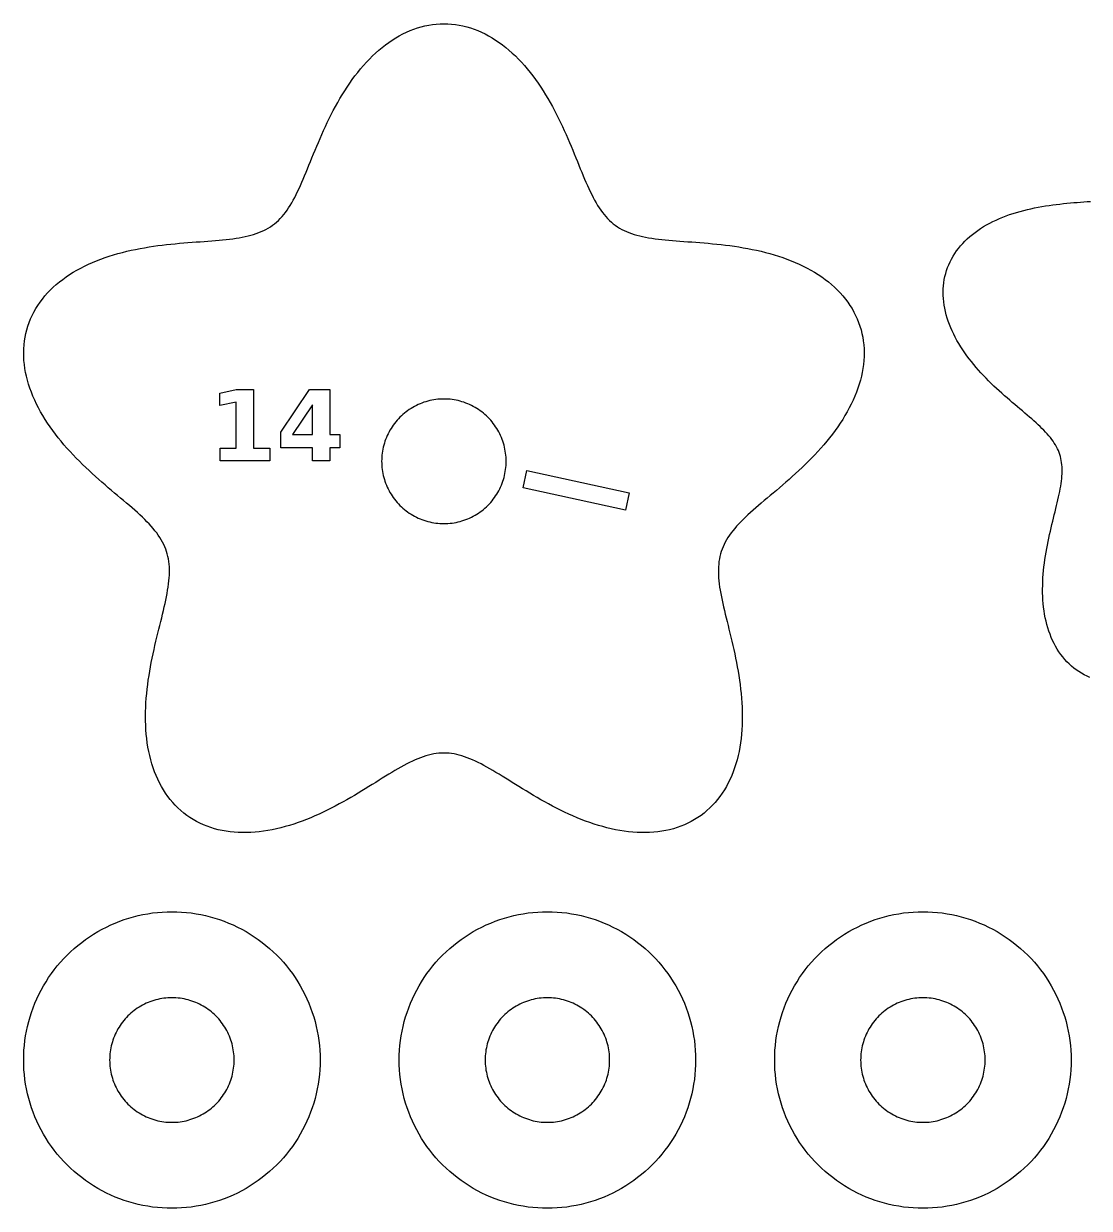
# Model space of a CAD drawing. Header units: millimetres. Extents: x 0 to 471, y 12 to 280.
# Drawn here: x 0 to 53.9, y 11.6 to 71.5 of the extents above; entities that cross this region are included whole.
import ezdxf

# ---------------------------------------------------------------- set-up
doc = ezdxf.new("R2010")
doc.units = ezdxf.units.MM
doc.layers.add('CUT', color=1, linetype='Continuous')
doc.layers.add('ENGRAVE', color=7, linetype='Continuous')

msp = doc.modelspace()

# ---------------------------------------------------------------- linework, layer by layer
at = {"layer": 'CUT'}
for points in [[(39.546, 49.251), (39.383, 49.094), (39.22, 48.94), (39.056, 48.789), (38.892, 48.64), (38.729, 48.495), (38.566, 48.352), (38.404, 48.212), (38.243, 48.074), (38.084, 47.939), (37.927, 47.806), (37.772, 47.675), (37.62, 47.547), (37.47, 47.42), (37.323, 47.296), (37.18, 47.173), (37.04, 47.052), (36.904, 46.933), (36.772, 46.815), (36.644, 46.698), (36.521, 46.582), (36.402, 46.467), (36.288, 46.353), (36.18, 46.24), (36.076, 46.126), (35.977, 46.013), (35.884, 45.9), (35.796, 45.787), (35.714, 45.673), (35.637, 45.559), (35.566, 45.444), (35.501, 45.328), (35.441, 45.21), (35.387, 45.092), (35.339, 44.972), (35.296, 44.85), (35.259, 44.727), (35.228, 44.602), (35.202, 44.474), (35.181, 44.344), (35.166, 44.212), (35.156, 44.077), (35.151, 43.94), (35.15, 43.799), (35.155, 43.656), (35.164, 43.51), (35.177, 43.36), (35.194, 43.208), (35.216, 43.052), (35.241, 42.892), (35.269, 42.73), (35.301, 42.563), (35.336, 42.394), (35.373, 42.221), (35.413, 42.044), (35.455, 41.864), (35.499, 41.681), (35.544, 41.494), (35.591, 41.304), (35.639, 41.11), (35.688, 40.913), (35.737, 40.714), (35.786, 40.511), (35.835, 40.305), (35.883, 40.096), (35.931, 39.885), (35.978, 39.671), (36.023, 39.454), (36.067, 39.236), (36.108, 39.015), (36.148, 38.793), (36.185, 38.569), (36.219, 38.343), (36.25, 38.117), (36.278, 37.889), (36.302, 37.66), (36.323, 37.431), (36.339, 37.202), (36.351, 36.972), (36.359, 36.743), (36.362, 36.515), (36.36, 36.287), (36.353, 36.06), (36.341, 35.834), (36.323, 35.61), (36.3, 35.388), (36.271, 35.168), (36.237, 34.95), (36.196, 34.736), (36.15, 34.524), (36.097, 34.315), (36.039, 34.11), (35.974, 33.908), (35.903, 33.711), (35.826, 33.518), (35.742, 33.329), (35.653, 33.145), (35.557, 32.967), (35.455, 32.793), (35.347, 32.625), (35.233, 32.463), (35.113, 32.307), (34.987, 32.157), (34.855, 32.013), (34.718, 31.876), (34.575, 31.745), (34.426, 31.621), (34.273, 31.504), (34.114, 31.394), (33.95, 31.291), (33.782, 31.196), (33.609, 31.107), (33.431, 31.026), (33.249, 30.953), (33.064, 30.887), (32.874, 30.829), (32.681, 30.778), (32.485, 30.734), (32.285, 30.699), (32.083, 30.67), (31.878, 30.649), (31.67, 30.635), (31.46, 30.629), (31.249, 30.63), (31.036, 30.637), (30.821, 30.652), (30.605, 30.673), (30.388, 30.701), (30.17, 30.736), (29.952, 30.776), (29.734, 30.823), (29.515, 30.875), (29.297, 30.933), (29.079, 30.997), (28.862, 31.066), (28.645, 31.139), (28.43, 31.217), (28.215, 31.299), (28.002, 31.386), (27.79, 31.476), (27.581, 31.57), (27.373, 31.667), (27.167, 31.766), (26.963, 31.868), (26.761, 31.973), (26.562, 32.079), (26.365, 32.187), (26.17, 32.296), (25.979, 32.406), (25.79, 32.516), (25.603, 32.627), (25.42, 32.738), (25.239, 32.848), (25.061, 32.958), (24.886, 33.066), (24.714, 33.173), (24.545, 33.278), (24.379, 33.382), (24.215, 33.483), (24.054, 33.581), (23.896, 33.677), (23.74, 33.769), (23.587, 33.858), (23.437, 33.944), (23.289, 34.025), (23.143, 34.102), (22.999, 34.175), (22.857, 34.244), (22.717, 34.308), (22.579, 34.366), (22.443, 34.42), (22.308, 34.469), (22.174, 34.512), (22.042, 34.549), (21.91, 34.581), (21.78, 34.608), (21.65, 34.628), (21.521, 34.643), (21.392, 34.652), (21.263, 34.655), (21.134, 34.652), (21.005, 34.643), (20.876, 34.628), (20.746, 34.608), (20.616, 34.581), (20.484, 34.549), (20.352, 34.512), (20.218, 34.469), (20.083, 34.42), (19.947, 34.366), (19.809, 34.308), (19.669, 34.244), (19.527, 34.175), (19.383, 34.102), (19.238, 34.025), (19.089, 33.944), (18.939, 33.858), (18.786, 33.769), (18.63, 33.677), (18.472, 33.581), (18.311, 33.483), (18.147, 33.382), (17.981, 33.278), (17.812, 33.173), (17.64, 33.066), (17.465, 32.958), (17.287, 32.848), (17.106, 32.738), (16.923, 32.627), (16.736, 32.516), (16.547, 32.406), (16.356, 32.296), (16.161, 32.187), (15.964, 32.079), (15.765, 31.973), (15.563, 31.868), (15.359, 31.766), (15.153, 31.667), (14.945, 31.57), (14.736, 31.476), (14.524, 31.386), (14.311, 31.299), (14.097, 31.217), (13.881, 31.139), (13.664, 31.066), (13.447, 30.997), (13.229, 30.933), (13.011, 30.875), (12.792, 30.823), (12.574, 30.776), (12.356, 30.736), (12.138, 30.701), (11.921, 30.673), (11.705, 30.652), (11.491, 30.637), (11.277, 30.63), (11.066, 30.629), (10.856, 30.635), (10.649, 30.649), (10.443, 30.67), (10.241, 30.699), (10.042, 30.734), (9.845, 30.778), (9.652, 30.829), (9.463, 30.887), (9.277, 30.953), (9.095, 31.026), (8.918, 31.107), (8.744, 31.196), (8.576, 31.291), (8.412, 31.394), (8.253, 31.504), (8.1, 31.621), (7.951, 31.745), (7.808, 31.876), (7.671, 32.013), (7.539, 32.157), (7.413, 32.307), (7.293, 32.463), (7.179, 32.625), (7.071, 32.793), (6.969, 32.967), (6.873, 33.145), (6.784, 33.329), (6.7, 33.518), (6.623, 33.711), (6.552, 33.908), (6.487, 34.11), (6.429, 34.315), (6.376, 34.524), (6.33, 34.736), (6.29, 34.95), (6.255, 35.168), (6.226, 35.388), (6.203, 35.61), (6.185, 35.834), (6.173, 36.06), (6.166, 36.287), (6.164, 36.515), (6.167, 36.743), (6.175, 36.972), (6.187, 37.202), (6.203, 37.431), (6.224, 37.66), (6.248, 37.889), (6.276, 38.117), (6.307, 38.343), (6.341, 38.569), (6.378, 38.793), (6.418, 39.015), (6.459, 39.236), (6.503, 39.454), (6.548, 39.671), (6.595, 39.885), (6.643, 40.096), (6.691, 40.305), (6.74, 40.511), (6.789, 40.714), (6.838, 40.913), (6.887, 41.11), (6.935, 41.304), (6.982, 41.494), (7.027, 41.681), (7.071, 41.864), (7.113, 42.044), (7.153, 42.221), (7.19, 42.394), (7.225, 42.563), (7.257, 42.73), (7.285, 42.892), (7.31, 43.052), (7.332, 43.208), (7.349, 43.36), (7.362, 43.51), (7.371, 43.656), (7.376, 43.799), (7.375, 43.94), (7.37, 44.077), (7.36, 44.212), (7.345, 44.344), (7.324, 44.474), (7.298, 44.602), (7.267, 44.727), (7.23, 44.85), (7.187, 44.972), (7.139, 45.092), (7.085, 45.21), (7.025, 45.328), (6.96, 45.444), (6.889, 45.559), (6.812, 45.673), (6.73, 45.787), (6.642, 45.9), (6.549, 46.013), (6.45, 46.126), (6.347, 46.24), (6.238, 46.353), (6.124, 46.467), (6.005, 46.582), (5.882, 46.698), (5.754, 46.815), (5.622, 46.933), (5.486, 47.052), (5.346, 47.173), (5.203, 47.296), (5.056, 47.42), (4.906, 47.547), (4.754, 47.675), (4.599, 47.806), (4.442, 47.939), (4.283, 48.074), (4.122, 48.212), (3.96, 48.352), (3.797, 48.495), (3.634, 48.64), (3.47, 48.789), (3.306, 48.94), (3.143, 49.094), (2.98, 49.251), (2.819, 49.41), (2.658, 49.573), (2.5, 49.738), (2.344, 49.906), (2.19, 50.076), (2.038, 50.25), (1.89, 50.425), (1.746, 50.604), (1.605, 50.785), (1.468, 50.968), (1.336, 51.154), (1.208, 51.341), (1.085, 51.531), (0.968, 51.723), (0.856, 51.916), (0.75, 52.111), (0.65, 52.307), (0.556, 52.505), (0.469, 52.704), (0.389, 52.903), (0.316, 53.104), (0.25, 53.305), (0.191, 53.506), (0.14, 53.708), (0.097, 53.909), (0.061, 54.111), (0.034, 54.311), (0.014, 54.512), (0.003, 54.711), (0, 54.909), (0.005, 55.106), (0.019, 55.302), (0.041, 55.496), (0.071, 55.687), (0.11, 55.877), (0.157, 56.065), (0.213, 56.25), (0.277, 56.432), (0.349, 56.612), (0.429, 56.788), (0.517, 56.961), (0.613, 57.131), (0.717, 57.297), (0.829, 57.46), (0.948, 57.618), (1.074, 57.773), (1.207, 57.923), (1.348, 58.07), (1.495, 58.212), (1.648, 58.349), (1.808, 58.482), (1.974, 58.611), (2.145, 58.734), (2.322, 58.854), (2.505, 58.968), (2.692, 59.078), (2.884, 59.183), (3.08, 59.283), (3.281, 59.378), (3.485, 59.469), (3.692, 59.555), (3.903, 59.636), (4.117, 59.713), (4.333, 59.785), (4.551, 59.853), (4.772, 59.916), (4.994, 59.976), (5.217, 60.031), (5.441, 60.082), (5.666, 60.13), (5.891, 60.174), (6.116, 60.214), (6.341, 60.252), (6.566, 60.286), (6.789, 60.317), (7.012, 60.345), (7.233, 60.371), (7.453, 60.395), (7.671, 60.417), (7.887, 60.437), (8.1, 60.455), (8.311, 60.472), (8.519, 60.488), (8.725, 60.503), (8.927, 60.518), (9.126, 60.532), (9.321, 60.546), (9.513, 60.561), (9.701, 60.576), (9.885, 60.591), (10.065, 60.608), (10.241, 60.626), (10.413, 60.645), (10.581, 60.666), (10.745, 60.69), (10.904, 60.715), (11.059, 60.743), (11.21, 60.774), (11.356, 60.807), (11.498, 60.844), (11.635, 60.884), (11.769, 60.928), (11.898, 60.975), (12.023, 61.026), (12.144, 61.082), (12.261, 61.142), (12.374, 61.206), (12.484, 61.274), (12.59, 61.348), (12.692, 61.426), (12.792, 61.509), (12.888, 61.597), (12.98, 61.69), (13.071, 61.788), (13.158, 61.891), (13.243, 61.999), (13.326, 62.112), (13.407, 62.231), (13.485, 62.354), (13.562, 62.483), (13.638, 62.617), (13.713, 62.756), (13.786, 62.899), (13.859, 63.048), (13.931, 63.201), (14.002, 63.358), (14.074, 63.52), (14.145, 63.686), (14.217, 63.857), (14.289, 64.031), (14.362, 64.209), (14.436, 64.39), (14.511, 64.575), (14.588, 64.763), (14.665, 64.953), (14.745, 65.146), (14.826, 65.342), (14.91, 65.539), (14.995, 65.738), (15.083, 65.939), (15.174, 66.14), (15.267, 66.343), (15.363, 66.546), (15.462, 66.749), (15.563, 66.952), (15.668, 67.154), (15.776, 67.356), (15.888, 67.557), (16.002, 67.756), (16.121, 67.953), (16.242, 68.148), (16.367, 68.341), (16.496, 68.531), (16.628, 68.718), (16.763, 68.901), (16.902, 69.08), (17.045, 69.256), (17.191, 69.427), (17.34, 69.593), (17.493, 69.754), (17.648, 69.91), (17.808, 70.06), (17.97, 70.204), (18.135, 70.342), (18.303, 70.473), (18.474, 70.598), (18.647, 70.716), (18.823, 70.827), (19.001, 70.931), (19.182, 71.027), (19.364, 71.115), (19.549, 71.195), (19.735, 71.268), (19.922, 71.332), (20.111, 71.388), (20.301, 71.435), (20.493, 71.474), (20.684, 71.504), (20.877, 71.526), (21.07, 71.539), (21.263, 71.544), (21.456, 71.539), (21.649, 71.526), (21.842, 71.504), (22.034, 71.474), (22.225, 71.435), (22.415, 71.388), (22.604, 71.332), (22.791, 71.268), (22.978, 71.195), (23.162, 71.115), (23.344, 71.027), (23.525, 70.931), (23.703, 70.827), (23.879, 70.716), (24.053, 70.598), (24.223, 70.473), (24.391, 70.342), (24.556, 70.204), (24.719, 70.06), (24.878, 69.91), (25.034, 69.754), (25.186, 69.593), (25.335, 69.427), (25.481, 69.256), (25.624, 69.08), (25.763, 68.901), (25.898, 68.718), (26.03, 68.531), (26.159, 68.341), (26.284, 68.148), (26.405, 67.953), (26.524, 67.756), (26.638, 67.557), (26.75, 67.356), (26.858, 67.154), (26.963, 66.952), (27.064, 66.749), (27.163, 66.546), (27.259, 66.343), (27.352, 66.14), (27.443, 65.939), (27.531, 65.738), (27.616, 65.539), (27.7, 65.342), (27.781, 65.146), (27.861, 64.953), (27.939, 64.763), (28.015, 64.575), (28.09, 64.39), (28.164, 64.209), (28.237, 64.031), (28.309, 63.857), (28.381, 63.686), (28.452, 63.52), (28.524, 63.358), (28.596, 63.201), (28.668, 63.048), (28.74, 62.899), (28.814, 62.756), (28.888, 62.617), (28.964, 62.483), (29.041, 62.354), (29.12, 62.231), (29.2, 62.112), (29.283, 61.999), (29.368, 61.891), (29.455, 61.788), (29.546, 61.69), (29.639, 61.597), (29.735, 61.509), (29.834, 61.426), (29.936, 61.348), (30.042, 61.274), (30.152, 61.206), (30.265, 61.142), (30.382, 61.082), (30.503, 61.026), (30.628, 60.975), (30.757, 60.928), (30.891, 60.884), (31.028, 60.844), (31.17, 60.807), (31.317, 60.774), (31.467, 60.743), (31.622, 60.715), (31.781, 60.69), (31.945, 60.666), (32.113, 60.645), (32.285, 60.626), (32.461, 60.608), (32.641, 60.591), (32.825, 60.576), (33.013, 60.561), (33.205, 60.546), (33.4, 60.532), (33.599, 60.518), (33.801, 60.503), (34.007, 60.488), (34.215, 60.472), (34.426, 60.455), (34.639, 60.437), (34.855, 60.417), (35.073, 60.395), (35.293, 60.371), (35.514, 60.345), (35.737, 60.317), (35.96, 60.286), (36.185, 60.252), (36.41, 60.214), (36.635, 60.174), (36.86, 60.13), (37.085, 60.082), (37.309, 60.031), (37.533, 59.976), (37.754, 59.916), (37.975, 59.853), (38.193, 59.785), (38.409, 59.713), (38.623, 59.636), (38.834, 59.555), (39.041, 59.469), (39.245, 59.378), (39.446, 59.283), (39.642, 59.183), (39.834, 59.078), (40.021, 58.968), (40.204, 58.854), (40.381, 58.734), (40.552, 58.611), (40.718, 58.482), (40.878, 58.349), (41.031, 58.212), (41.178, 58.07), (41.319, 57.923), (41.452, 57.773), (41.578, 57.618), (41.697, 57.46), (41.809, 57.297), (41.913, 57.131), (42.009, 56.961), (42.097, 56.788), (42.177, 56.612), (42.249, 56.432), (42.313, 56.25), (42.369, 56.065), (42.416, 55.877), (42.455, 55.687), (42.485, 55.496), (42.507, 55.302), (42.521, 55.106), (42.526, 54.909), (42.523, 54.711), (42.512, 54.512), (42.492, 54.311), (42.465, 54.111), (42.429, 53.909), (42.386, 53.708), (42.335, 53.506), (42.276, 53.305), (42.21, 53.104), (42.137, 52.903), (42.057, 52.704), (41.97, 52.505), (41.876, 52.307), (41.776, 52.111), (41.67, 51.916), (41.558, 51.723), (41.441, 51.531), (41.318, 51.341), (41.19, 51.154), (41.058, 50.968), (40.921, 50.785), (40.78, 50.604), (40.636, 50.425), (40.488, 50.25), (40.336, 50.076), (40.182, 49.906), (40.026, 49.738), (39.868, 49.573), (39.707, 49.41), (39.546, 49.251)], [(24.411, 49.513), (24.406, 49.616), (24.398, 49.719), (24.386, 49.821), (24.371, 49.923), (24.353, 50.025), (24.331, 50.125), (24.306, 50.225), (24.277, 50.325), (24.246, 50.423), (24.211, 50.52), (24.173, 50.616), (24.132, 50.71), (24.088, 50.803), (24.041, 50.895), (23.991, 50.985), (23.938, 51.074), (23.882, 51.16), (23.824, 51.245), (23.762, 51.328), (23.698, 51.409), (23.631, 51.487), (23.562, 51.564), (23.49, 51.638), (23.416, 51.709), (23.34, 51.778), (23.261, 51.845), (23.181, 51.909), (23.098, 51.971), (23.013, 52.029), (22.926, 52.085), (22.838, 52.138), (22.748, 52.188), (22.656, 52.235), (22.563, 52.279), (22.468, 52.32), (22.373, 52.358), (22.276, 52.393), (22.177, 52.425), (22.078, 52.453), (21.978, 52.478), (21.878, 52.5), (21.776, 52.518), (21.674, 52.533), (21.572, 52.545), (21.469, 52.553), (21.366, 52.559), (21.263, 52.56), (21.16, 52.559), (21.057, 52.553), (20.954, 52.545), (20.852, 52.533), (20.75, 52.518), (20.649, 52.5), (20.548, 52.478), (20.448, 52.453), (20.349, 52.425), (20.251, 52.393), (20.153, 52.358), (20.058, 52.32), (19.963, 52.279), (19.87, 52.235), (19.778, 52.188), (19.688, 52.138), (19.6, 52.085), (19.513, 52.029), (19.428, 51.971), (19.345, 51.909), (19.265, 51.845), (19.186, 51.778), (19.11, 51.709), (19.036, 51.638), (18.964, 51.564), (18.895, 51.487), (18.828, 51.409), (18.764, 51.328), (18.703, 51.245), (18.644, 51.16), (18.588, 51.074), (18.535, 50.985), (18.485, 50.895), (18.438, 50.803), (18.394, 50.71), (18.353, 50.616), (18.315, 50.52), (18.28, 50.423), (18.249, 50.325), (18.22, 50.225), (18.195, 50.125), (18.174, 50.025), (18.155, 49.923), (18.14, 49.821), (18.128, 49.719), (18.12, 49.616), (18.115, 49.513), (18.113, 49.41), (18.115, 49.307), (18.12, 49.204), (18.128, 49.101), (18.14, 48.999), (18.155, 48.897), (18.174, 48.796), (18.195, 48.695), (18.22, 48.595), (18.249, 48.496), (18.28, 48.398), (18.315, 48.301), (18.353, 48.205), (18.394, 48.11), (18.438, 48.017), (18.485, 47.925), (18.535, 47.835), (18.588, 47.747), (18.644, 47.66), (18.703, 47.575), (18.764, 47.493), (18.828, 47.412), (18.895, 47.333), (18.964, 47.257), (19.036, 47.183), (19.11, 47.111), (19.186, 47.042), (19.265, 46.975), (19.345, 46.911), (19.428, 46.85), (19.513, 46.791), (19.6, 46.735), (19.688, 46.682), (19.778, 46.632), (19.87, 46.585), (19.963, 46.541), (20.058, 46.5), (20.153, 46.462), (20.251, 46.427), (20.349, 46.396), (20.448, 46.368), (20.548, 46.342), (20.649, 46.321), (20.75, 46.302), (20.852, 46.287), (20.954, 46.275), (21.057, 46.267), (21.16, 46.262), (21.263, 46.26), (21.366, 46.262), (21.469, 46.267), (21.572, 46.275), (21.674, 46.287), (21.776, 46.302), (21.878, 46.321), (21.978, 46.342), (22.078, 46.368), (22.177, 46.396), (22.276, 46.427), (22.373, 46.462), (22.468, 46.5), (22.563, 46.541), (22.656, 46.585), (22.748, 46.632), (22.838, 46.682), (22.926, 46.735), (23.013, 46.791), (23.098, 46.85), (23.181, 46.911), (23.261, 46.975), (23.34, 47.042), (23.416, 47.111), (23.49, 47.183), (23.562, 47.257), (23.631, 47.333), (23.698, 47.412), (23.762, 47.493), (23.824, 47.575), (23.882, 47.66), (23.938, 47.747), (23.991, 47.835), (24.041, 47.925), (24.088, 48.017), (24.132, 48.11), (24.173, 48.205), (24.211, 48.301), (24.246, 48.398), (24.277, 48.496), (24.306, 48.595), (24.331, 48.695), (24.353, 48.796), (24.371, 48.897), (24.386, 48.999), (24.398, 49.101), (24.406, 49.204), (24.411, 49.307), (24.413, 49.41), (24.411, 49.513)], [(14.996, 18.884), (14.984, 18.638), (14.964, 18.394), (14.936, 18.15), (14.9, 17.907), (14.856, 17.666), (14.804, 17.426), (14.744, 17.188), (14.677, 16.952), (14.602, 16.718), (14.519, 16.487), (14.429, 16.259), (14.331, 16.034), (14.227, 15.812), (14.114, 15.593), (13.995, 15.379), (13.869, 15.168), (13.736, 14.962), (13.596, 14.76), (13.45, 14.563), (13.298, 14.371), (13.139, 14.184), (12.974, 14.002), (12.803, 13.826), (12.627, 13.655), (12.445, 13.49), (12.258, 13.331), (12.066, 13.179), (11.869, 13.033), (11.667, 12.893), (11.461, 12.76), (11.25, 12.634), (11.035, 12.515), (10.817, 12.402), (10.595, 12.297), (10.37, 12.2), (10.142, 12.11), (9.911, 12.027), (9.677, 11.952), (9.441, 11.885), (9.203, 11.825), (8.963, 11.773), (8.722, 11.729), (8.479, 11.693), (8.235, 11.665), (7.991, 11.645), (7.745, 11.633), (7.5, 11.629), (7.255, 11.633), (7.009, 11.645), (6.765, 11.665), (6.521, 11.693), (6.278, 11.729), (6.037, 11.773), (5.797, 11.825), (5.559, 11.885), (5.323, 11.952), (5.089, 12.027), (4.858, 12.11), (4.63, 12.2), (4.405, 12.297), (4.183, 12.402), (3.965, 12.515), (3.75, 12.634), (3.539, 12.76), (3.333, 12.893), (3.131, 13.033), (2.934, 13.179), (2.742, 13.331), (2.555, 13.49), (2.373, 13.655), (2.197, 13.826), (2.026, 14.002), (1.861, 14.184), (1.702, 14.371), (1.55, 14.563), (1.404, 14.76), (1.264, 14.962), (1.131, 15.168), (1.005, 15.379), (0.886, 15.593), (0.773, 15.812), (0.669, 16.034), (0.571, 16.259), (0.481, 16.487), (0.398, 16.718), (0.323, 16.952), (0.256, 17.188), (0.196, 17.426), (0.144, 17.666), (0.1, 17.907), (0.064, 18.15), (0.036, 18.394), (0.016, 18.638), (0.004, 18.884), (0, 19.129), (0.004, 19.374), (0.016, 19.619), (0.036, 19.864), (0.064, 20.108), (0.1, 20.351), (0.144, 20.592), (0.196, 20.832), (0.256, 21.07), (0.323, 21.306), (0.398, 21.54), (0.481, 21.771), (0.571, 21.999), (0.669, 22.224), (0.773, 22.446), (0.886, 22.664), (1.005, 22.879), (1.131, 23.089), (1.264, 23.296), (1.404, 23.498), (1.55, 23.695), (1.702, 23.887), (1.861, 24.074), (2.026, 24.256), (2.197, 24.432), (2.373, 24.603), (2.555, 24.768), (2.742, 24.927), (2.934, 25.079), (3.131, 25.225), (3.333, 25.365), (3.539, 25.498), (3.75, 25.624), (3.965, 25.743), (4.183, 25.856), (4.405, 25.96), (4.63, 26.058), (4.858, 26.148), (5.089, 26.231), (5.323, 26.306), (5.559, 26.373), (5.797, 26.433), (6.037, 26.485), (6.278, 26.529), (6.521, 26.565), (6.765, 26.593), (7.009, 26.613), (7.255, 26.625), (7.5, 26.629), (7.745, 26.625), (7.991, 26.613), (8.235, 26.593), (8.479, 26.565), (8.722, 26.529), (8.963, 26.485), (9.203, 26.433), (9.441, 26.373), (9.677, 26.306), (9.911, 26.231), (10.142, 26.148), (10.37, 26.058), (10.595, 25.96), (10.817, 25.856), (11.035, 25.743), (11.25, 25.624), (11.461, 25.498), (11.667, 25.365), (11.869, 25.225), (12.066, 25.079), (12.258, 24.927), (12.445, 24.768), (12.627, 24.603), (12.803, 24.432), (12.974, 24.256), (13.139, 24.074), (13.298, 23.887), (13.45, 23.695), (13.596, 23.498), (13.736, 23.296), (13.869, 23.089), (13.995, 22.879), (14.114, 22.664), (14.227, 22.446), (14.331, 22.224), (14.429, 21.999), (14.519, 21.771), (14.602, 21.54), (14.677, 21.306), (14.744, 21.07), (14.804, 20.832), (14.856, 20.592), (14.9, 20.351), (14.936, 20.108), (14.964, 19.864), (14.984, 19.619), (14.996, 19.374), (15, 19.129), (14.996, 18.884)], [(33.996, 18.884), (33.984, 18.638), (33.964, 18.394), (33.936, 18.15), (33.9, 17.907), (33.856, 17.666), (33.804, 17.426), (33.744, 17.188), (33.677, 16.952), (33.602, 16.718), (33.519, 16.487), (33.429, 16.259), (33.331, 16.034), (33.227, 15.812), (33.114, 15.593), (32.995, 15.379), (32.869, 15.168), (32.736, 14.962), (32.596, 14.76), (32.45, 14.563), (32.298, 14.371), (32.139, 14.184), (31.974, 14.002), (31.803, 13.826), (31.627, 13.655), (31.445, 13.49), (31.258, 13.331), (31.066, 13.179), (30.869, 13.033), (30.667, 12.893), (30.461, 12.76), (30.25, 12.634), (30.035, 12.515), (29.817, 12.402), (29.595, 12.297), (29.37, 12.2), (29.142, 12.11), (28.911, 12.027), (28.677, 11.952), (28.441, 11.885), (28.203, 11.825), (27.963, 11.773), (27.722, 11.729), (27.479, 11.693), (27.235, 11.665), (26.991, 11.645), (26.745, 11.633), (26.5, 11.629), (26.255, 11.633), (26.009, 11.645), (25.765, 11.665), (25.521, 11.693), (25.278, 11.729), (25.037, 11.773), (24.797, 11.825), (24.559, 11.885), (24.323, 11.952), (24.089, 12.027), (23.858, 12.11), (23.63, 12.2), (23.405, 12.297), (23.183, 12.402), (22.965, 12.515), (22.75, 12.634), (22.539, 12.76), (22.333, 12.893), (22.131, 13.033), (21.934, 13.179), (21.742, 13.331), (21.555, 13.49), (21.373, 13.655), (21.197, 13.826), (21.026, 14.002), (20.861, 14.184), (20.702, 14.371), (20.55, 14.563), (20.404, 14.76), (20.264, 14.962), (20.131, 15.168), (20.005, 15.379), (19.886, 15.593), (19.773, 15.812), (19.669, 16.034), (19.571, 16.259), (19.481, 16.487), (19.398, 16.718), (19.323, 16.952), (19.256, 17.188), (19.196, 17.426), (19.144, 17.666), (19.1, 17.907), (19.064, 18.15), (19.036, 18.394), (19.016, 18.638), (19.004, 18.884), (19, 19.129), (19.004, 19.374), (19.016, 19.619), (19.036, 19.864), (19.064, 20.108), (19.1, 20.351), (19.144, 20.592), (19.196, 20.832), (19.256, 21.07), (19.323, 21.306), (19.398, 21.54), (19.481, 21.771), (19.571, 21.999), (19.669, 22.224), (19.773, 22.446), (19.886, 22.664), (20.005, 22.879), (20.131, 23.089), (20.264, 23.296), (20.404, 23.498), (20.55, 23.695), (20.702, 23.887), (20.861, 24.074), (21.026, 24.256), (21.197, 24.432), (21.373, 24.603), (21.555, 24.768), (21.742, 24.927), (21.934, 25.079), (22.131, 25.225), (22.333, 25.365), (22.539, 25.498), (22.75, 25.624), (22.965, 25.743), (23.183, 25.856), (23.405, 25.96), (23.63, 26.058), (23.858, 26.148), (24.089, 26.231), (24.323, 26.306), (24.559, 26.373), (24.797, 26.433), (25.037, 26.485), (25.278, 26.529), (25.521, 26.565), (25.765, 26.593), (26.009, 26.613), (26.255, 26.625), (26.5, 26.629), (26.745, 26.625), (26.991, 26.613), (27.235, 26.593), (27.479, 26.565), (27.722, 26.529), (27.963, 26.485), (28.203, 26.433), (28.441, 26.373), (28.677, 26.306), (28.911, 26.231), (29.142, 26.148), (29.37, 26.058), (29.595, 25.96), (29.817, 25.856), (30.035, 25.743), (30.25, 25.624), (30.461, 25.498), (30.667, 25.365), (30.869, 25.225), (31.066, 25.079), (31.258, 24.927), (31.445, 24.768), (31.627, 24.603), (31.803, 24.432), (31.974, 24.256), (32.139, 24.074), (32.298, 23.887), (32.45, 23.695), (32.596, 23.498), (32.736, 23.296), (32.869, 23.089), (32.995, 22.879), (33.114, 22.664), (33.227, 22.446), (33.331, 22.224), (33.429, 21.999), (33.519, 21.771), (33.602, 21.54), (33.677, 21.306), (33.744, 21.07), (33.804, 20.832), (33.856, 20.592), (33.9, 20.351), (33.936, 20.108), (33.964, 19.864), (33.984, 19.619), (33.996, 19.374), (34, 19.129), (33.996, 18.884)], [(52.996, 18.884), (52.984, 18.638), (52.964, 18.394), (52.936, 18.15), (52.9, 17.907), (52.856, 17.666), (52.804, 17.426), (52.744, 17.188), (52.677, 16.952), (52.602, 16.718), (52.519, 16.487), (52.429, 16.259), (52.331, 16.034), (52.227, 15.812), (52.114, 15.593), (51.995, 15.379), (51.869, 15.168), (51.736, 14.962), (51.596, 14.76), (51.45, 14.563), (51.298, 14.371), (51.139, 14.184), (50.974, 14.002), (50.803, 13.826), (50.627, 13.655), (50.445, 13.49), (50.258, 13.331), (50.066, 13.179), (49.869, 13.033), (49.667, 12.893), (49.461, 12.76), (49.25, 12.634), (49.035, 12.515), (48.817, 12.402), (48.595, 12.297), (48.37, 12.2), (48.142, 12.11), (47.911, 12.027), (47.677, 11.952), (47.441, 11.885), (47.203, 11.825), (46.963, 11.773), (46.722, 11.729), (46.479, 11.693), (46.235, 11.665), (45.991, 11.645), (45.745, 11.633), (45.5, 11.629), (45.255, 11.633), (45.009, 11.645), (44.765, 11.665), (44.521, 11.693), (44.278, 11.729), (44.037, 11.773), (43.797, 11.825), (43.559, 11.885), (43.323, 11.952), (43.089, 12.027), (42.858, 12.11), (42.63, 12.2), (42.405, 12.297), (42.183, 12.402), (41.965, 12.515), (41.75, 12.634), (41.539, 12.76), (41.333, 12.893), (41.131, 13.033), (40.934, 13.179), (40.742, 13.331), (40.555, 13.49), (40.373, 13.655), (40.197, 13.826), (40.026, 14.002), (39.861, 14.184), (39.702, 14.371), (39.55, 14.563), (39.404, 14.76), (39.264, 14.962), (39.131, 15.168), (39.005, 15.379), (38.886, 15.593), (38.773, 15.812), (38.669, 16.034), (38.571, 16.259), (38.481, 16.487), (38.398, 16.718), (38.323, 16.952), (38.256, 17.188), (38.196, 17.426), (38.144, 17.666), (38.1, 17.907), (38.064, 18.15), (38.036, 18.394), (38.016, 18.638), (38.004, 18.884), (38, 19.129), (38.004, 19.374), (38.016, 19.619), (38.036, 19.864), (38.064, 20.108), (38.1, 20.351), (38.144, 20.592), (38.196, 20.832), (38.256, 21.07), (38.323, 21.306), (38.398, 21.54), (38.481, 21.771), (38.571, 21.999), (38.669, 22.224), (38.773, 22.446), (38.886, 22.664), (39.005, 22.879), (39.131, 23.089), (39.264, 23.296), (39.404, 23.498), (39.55, 23.695), (39.702, 23.887), (39.861, 24.074), (40.026, 24.256), (40.197, 24.432), (40.373, 24.603), (40.555, 24.768), (40.742, 24.927), (40.934, 25.079), (41.131, 25.225), (41.333, 25.365), (41.539, 25.498), (41.75, 25.624), (41.965, 25.743), (42.183, 25.856), (42.405, 25.96), (42.63, 26.058), (42.858, 26.148), (43.089, 26.231), (43.323, 26.306), (43.559, 26.373), (43.797, 26.433), (44.037, 26.485), (44.278, 26.529), (44.521, 26.565), (44.765, 26.593), (45.009, 26.613), (45.255, 26.625), (45.5, 26.629), (45.745, 26.625), (45.991, 26.613), (46.235, 26.593), (46.479, 26.565), (46.722, 26.529), (46.963, 26.485), (47.203, 26.433), (47.441, 26.373), (47.677, 26.306), (47.911, 26.231), (48.142, 26.148), (48.37, 26.058), (48.595, 25.96), (48.817, 25.856), (49.035, 25.743), (49.25, 25.624), (49.461, 25.498), (49.667, 25.365), (49.869, 25.225), (50.066, 25.079), (50.258, 24.927), (50.445, 24.768), (50.627, 24.603), (50.803, 24.432), (50.974, 24.256), (51.139, 24.074), (51.298, 23.887), (51.45, 23.695), (51.596, 23.498), (51.736, 23.296), (51.869, 23.089), (51.995, 22.879), (52.114, 22.664), (52.227, 22.446), (52.331, 22.224), (52.429, 21.999), (52.519, 21.771), (52.602, 21.54), (52.677, 21.306), (52.744, 21.07), (52.804, 20.832), (52.856, 20.592), (52.9, 20.351), (52.936, 20.108), (52.964, 19.864), (52.984, 19.619), (52.996, 19.374), (53, 19.129), (52.996, 18.884)], [(10.648, 19.232), (10.643, 19.335), (10.635, 19.438), (10.623, 19.54), (10.608, 19.642), (10.589, 19.743), (10.568, 19.844), (10.543, 19.944), (10.514, 20.043), (10.483, 20.141), (10.448, 20.239), (10.41, 20.334), (10.369, 20.429), (10.325, 20.522), (10.278, 20.614), (10.228, 20.704), (10.175, 20.792), (10.119, 20.879), (10.06, 20.964), (9.999, 21.047), (9.935, 21.127), (9.868, 21.206), (9.799, 21.282), (9.727, 21.356), (9.653, 21.428), (9.577, 21.497), (9.498, 21.564), (9.418, 21.628), (9.335, 21.689), (9.25, 21.748), (9.163, 21.804), (9.075, 21.857), (8.985, 21.907), (8.893, 21.954), (8.8, 21.998), (8.705, 22.039), (8.61, 22.077), (8.513, 22.112), (8.414, 22.143), (8.315, 22.172), (8.215, 22.197), (8.115, 22.218), (8.013, 22.237), (7.911, 22.252), (7.809, 22.264), (7.706, 22.272), (7.603, 22.277), (7.5, 22.279), (7.397, 22.277), (7.294, 22.272), (7.191, 22.264), (7.089, 22.252), (6.987, 22.237), (6.885, 22.218), (6.785, 22.197), (6.685, 22.172), (6.586, 22.143), (6.487, 22.112), (6.39, 22.077), (6.295, 22.039), (6.2, 21.998), (6.107, 21.954), (6.015, 21.907), (5.925, 21.857), (5.837, 21.804), (5.75, 21.748), (5.665, 21.689), (5.582, 21.628), (5.502, 21.564), (5.423, 21.497), (5.347, 21.428), (5.273, 21.356), (5.201, 21.282), (5.132, 21.206), (5.065, 21.127), (5.001, 21.047), (4.94, 20.964), (4.881, 20.879), (4.825, 20.792), (4.772, 20.704), (4.722, 20.614), (4.675, 20.522), (4.631, 20.429), (4.59, 20.334), (4.552, 20.239), (4.517, 20.141), (4.486, 20.043), (4.457, 19.944), (4.432, 19.844), (4.411, 19.743), (4.392, 19.642), (4.377, 19.54), (4.365, 19.438), (4.357, 19.335), (4.352, 19.232), (4.35, 19.129), (4.352, 19.026), (4.357, 18.923), (4.365, 18.82), (4.377, 18.718), (4.392, 18.616), (4.411, 18.514), (4.432, 18.414), (4.457, 18.314), (4.486, 18.215), (4.517, 18.116), (4.552, 18.019), (4.59, 17.924), (4.631, 17.829), (4.675, 17.736), (4.722, 17.644), (4.772, 17.554), (4.825, 17.466), (4.881, 17.379), (4.94, 17.294), (5.001, 17.211), (5.065, 17.131), (5.132, 17.052), (5.201, 16.976), (5.273, 16.902), (5.347, 16.83), (5.423, 16.761), (5.502, 16.694), (5.582, 16.63), (5.665, 16.568), (5.75, 16.51), (5.837, 16.454), (5.925, 16.401), (6.015, 16.351), (6.107, 16.304), (6.2, 16.26), (6.295, 16.219), (6.39, 16.181), (6.487, 16.146), (6.586, 16.115), (6.685, 16.086), (6.785, 16.061), (6.885, 16.039), (6.987, 16.021), (7.089, 16.006), (7.191, 15.994), (7.294, 15.986), (7.397, 15.981), (7.5, 15.979), (7.603, 15.981), (7.706, 15.986), (7.809, 15.994), (7.911, 16.006), (8.013, 16.021), (8.115, 16.039), (8.215, 16.061), (8.315, 16.086), (8.414, 16.115), (8.513, 16.146), (8.61, 16.181), (8.705, 16.219), (8.8, 16.26), (8.893, 16.304), (8.985, 16.351), (9.075, 16.401), (9.163, 16.454), (9.25, 16.51), (9.335, 16.568), (9.418, 16.63), (9.498, 16.694), (9.577, 16.761), (9.653, 16.83), (9.727, 16.902), (9.799, 16.976), (9.868, 17.052), (9.935, 17.131), (9.999, 17.211), (10.06, 17.294), (10.119, 17.379), (10.175, 17.466), (10.228, 17.554), (10.278, 17.644), (10.325, 17.736), (10.369, 17.829), (10.41, 17.924), (10.448, 18.019), (10.483, 18.116), (10.514, 18.215), (10.543, 18.314), (10.568, 18.414), (10.589, 18.514), (10.608, 18.616), (10.623, 18.718), (10.635, 18.82), (10.643, 18.923), (10.648, 19.026), (10.65, 19.129), (10.648, 19.232)], [(29.648, 19.232), (29.643, 19.335), (29.635, 19.438), (29.623, 19.54), (29.608, 19.642), (29.589, 19.743), (29.568, 19.844), (29.543, 19.944), (29.514, 20.043), (29.483, 20.141), (29.448, 20.239), (29.41, 20.334), (29.369, 20.429), (29.325, 20.522), (29.278, 20.614), (29.228, 20.704), (29.175, 20.792), (29.119, 20.879), (29.06, 20.964), (28.999, 21.047), (28.935, 21.127), (28.868, 21.206), (28.799, 21.282), (28.727, 21.356), (28.653, 21.428), (28.577, 21.497), (28.498, 21.564), (28.418, 21.628), (28.335, 21.689), (28.25, 21.748), (28.163, 21.804), (28.075, 21.857), (27.985, 21.907), (27.893, 21.954), (27.8, 21.998), (27.705, 22.039), (27.61, 22.077), (27.513, 22.112), (27.414, 22.143), (27.315, 22.172), (27.215, 22.197), (27.115, 22.218), (27.013, 22.237), (26.911, 22.252), (26.809, 22.264), (26.706, 22.272), (26.603, 22.277), (26.5, 22.279), (26.397, 22.277), (26.294, 22.272), (26.191, 22.264), (26.089, 22.252), (25.987, 22.237), (25.885, 22.218), (25.785, 22.197), (25.685, 22.172), (25.586, 22.143), (25.487, 22.112), (25.39, 22.077), (25.295, 22.039), (25.2, 21.998), (25.107, 21.954), (25.015, 21.907), (24.925, 21.857), (24.837, 21.804), (24.75, 21.748), (24.665, 21.689), (24.582, 21.628), (24.502, 21.564), (24.423, 21.497), (24.347, 21.428), (24.273, 21.356), (24.201, 21.282), (24.132, 21.206), (24.065, 21.127), (24.001, 21.047), (23.94, 20.964), (23.881, 20.879), (23.825, 20.792), (23.772, 20.704), (23.722, 20.614), (23.675, 20.522), (23.631, 20.429), (23.59, 20.334), (23.552, 20.239), (23.517, 20.141), (23.486, 20.043), (23.457, 19.944), (23.432, 19.844), (23.411, 19.743), (23.392, 19.642), (23.377, 19.54), (23.365, 19.438), (23.357, 19.335), (23.352, 19.232), (23.35, 19.129), (23.352, 19.026), (23.357, 18.923), (23.365, 18.82), (23.377, 18.718), (23.392, 18.616), (23.411, 18.514), (23.432, 18.414), (23.457, 18.314), (23.486, 18.215), (23.517, 18.116), (23.552, 18.019), (23.59, 17.924), (23.631, 17.829), (23.675, 17.736), (23.722, 17.644), (23.772, 17.554), (23.825, 17.466), (23.881, 17.379), (23.94, 17.294), (24.001, 17.211), (24.065, 17.131), (24.132, 17.052), (24.201, 16.976), (24.273, 16.902), (24.347, 16.83), (24.423, 16.761), (24.502, 16.694), (24.582, 16.63), (24.665, 16.568), (24.75, 16.51), (24.837, 16.454), (24.925, 16.401), (25.015, 16.351), (25.107, 16.304), (25.2, 16.26), (25.295, 16.219), (25.39, 16.181), (25.487, 16.146), (25.586, 16.115), (25.685, 16.086), (25.785, 16.061), (25.885, 16.039), (25.987, 16.021), (26.089, 16.006), (26.191, 15.994), (26.294, 15.986), (26.397, 15.981), (26.5, 15.979), (26.603, 15.981), (26.706, 15.986), (26.809, 15.994), (26.911, 16.006), (27.013, 16.021), (27.115, 16.039), (27.215, 16.061), (27.315, 16.086), (27.414, 16.115), (27.513, 16.146), (27.61, 16.181), (27.705, 16.219), (27.8, 16.26), (27.893, 16.304), (27.985, 16.351), (28.075, 16.401), (28.163, 16.454), (28.25, 16.51), (28.335, 16.568), (28.418, 16.63), (28.498, 16.694), (28.577, 16.761), (28.653, 16.83), (28.727, 16.902), (28.799, 16.976), (28.868, 17.052), (28.935, 17.131), (28.999, 17.211), (29.06, 17.294), (29.119, 17.379), (29.175, 17.466), (29.228, 17.554), (29.278, 17.644), (29.325, 17.736), (29.369, 17.829), (29.41, 17.924), (29.448, 18.019), (29.483, 18.116), (29.514, 18.215), (29.543, 18.314), (29.568, 18.414), (29.589, 18.514), (29.608, 18.616), (29.623, 18.718), (29.635, 18.82), (29.643, 18.923), (29.648, 19.026), (29.65, 19.129), (29.648, 19.232)], [(48.648, 19.232), (48.643, 19.335), (48.635, 19.438), (48.623, 19.54), (48.608, 19.642), (48.589, 19.743), (48.568, 19.844), (48.543, 19.944), (48.514, 20.043), (48.483, 20.141), (48.448, 20.239), (48.41, 20.334), (48.369, 20.429), (48.325, 20.522), (48.278, 20.614), (48.228, 20.704), (48.175, 20.792), (48.119, 20.879), (48.06, 20.964), (47.999, 21.047), (47.935, 21.127), (47.868, 21.206), (47.799, 21.282), (47.727, 21.356), (47.653, 21.428), (47.577, 21.497), (47.498, 21.564), (47.418, 21.628), (47.335, 21.689), (47.25, 21.748), (47.163, 21.804), (47.075, 21.857), (46.985, 21.907), (46.893, 21.954), (46.8, 21.998), (46.705, 22.039), (46.61, 22.077), (46.513, 22.112), (46.414, 22.143), (46.315, 22.172), (46.215, 22.197), (46.115, 22.218), (46.013, 22.237), (45.911, 22.252), (45.809, 22.264), (45.706, 22.272), (45.603, 22.277), (45.5, 22.279), (45.397, 22.277), (45.294, 22.272), (45.191, 22.264), (45.089, 22.252), (44.987, 22.237), (44.885, 22.218), (44.785, 22.197), (44.685, 22.172), (44.586, 22.143), (44.487, 22.112), (44.39, 22.077), (44.295, 22.039), (44.2, 21.998), (44.107, 21.954), (44.015, 21.907), (43.925, 21.857), (43.837, 21.804), (43.75, 21.748), (43.665, 21.689), (43.582, 21.628), (43.502, 21.564), (43.423, 21.497), (43.347, 21.428), (43.273, 21.356), (43.201, 21.282), (43.132, 21.206), (43.065, 21.127), (43.001, 21.047), (42.94, 20.964), (42.881, 20.879), (42.825, 20.792), (42.772, 20.704), (42.722, 20.614), (42.675, 20.522), (42.631, 20.429), (42.59, 20.334), (42.552, 20.239), (42.517, 20.141), (42.486, 20.043), (42.457, 19.944), (42.432, 19.844), (42.411, 19.743), (42.392, 19.642), (42.377, 19.54), (42.365, 19.438), (42.357, 19.335), (42.352, 19.232), (42.35, 19.129), (42.352, 19.026), (42.357, 18.923), (42.365, 18.82), (42.377, 18.718), (42.392, 18.616), (42.411, 18.514), (42.432, 18.414), (42.457, 18.314), (42.486, 18.215), (42.517, 18.116), (42.552, 18.019), (42.59, 17.924), (42.631, 17.829), (42.675, 17.736), (42.722, 17.644), (42.772, 17.554), (42.825, 17.466), (42.881, 17.379), (42.94, 17.294), (43.001, 17.211), (43.065, 17.131), (43.132, 17.052), (43.201, 16.976), (43.273, 16.902), (43.347, 16.83), (43.423, 16.761), (43.502, 16.694), (43.582, 16.63), (43.665, 16.568), (43.75, 16.51), (43.837, 16.454), (43.925, 16.401), (44.015, 16.351), (44.107, 16.304), (44.2, 16.26), (44.295, 16.219), (44.39, 16.181), (44.487, 16.146), (44.586, 16.115), (44.685, 16.086), (44.785, 16.061), (44.885, 16.039), (44.987, 16.021), (45.089, 16.006), (45.191, 15.994), (45.294, 15.986), (45.397, 15.981), (45.5, 15.979), (45.603, 15.981), (45.706, 15.986), (45.809, 15.994), (45.911, 16.006), (46.013, 16.021), (46.115, 16.039), (46.215, 16.061), (46.315, 16.086), (46.414, 16.115), (46.513, 16.146), (46.61, 16.181), (46.705, 16.219), (46.8, 16.26), (46.893, 16.304), (46.985, 16.351), (47.075, 16.401), (47.163, 16.454), (47.25, 16.51), (47.335, 16.568), (47.418, 16.63), (47.498, 16.694), (47.577, 16.761), (47.653, 16.83), (47.727, 16.902), (47.799, 16.976), (47.868, 17.052), (47.935, 17.131), (47.999, 17.211), (48.06, 17.294), (48.119, 17.379), (48.175, 17.466), (48.228, 17.554), (48.278, 17.644), (48.325, 17.736), (48.369, 17.829), (48.41, 17.924), (48.448, 18.019), (48.483, 18.116), (48.514, 18.215), (48.543, 18.314), (48.568, 18.414), (48.589, 18.514), (48.608, 18.616), (48.623, 18.718), (48.635, 18.82), (48.643, 18.923), (48.648, 19.026), (48.65, 19.129), (48.648, 19.232)]]:
    msp.add_lwpolyline(points, close=True, dxfattribs=at)
msp.add_lwpolyline([(53.95, 38.471), (53.805, 38.537), (53.664, 38.609), (53.526, 38.687), (53.393, 38.771), (53.263, 38.861), (53.138, 38.956), (53.016, 39.057), (52.9, 39.164), (52.788, 39.276), (52.68, 39.394), (52.577, 39.516), (52.479, 39.644), (52.386, 39.776), (52.298, 39.913), (52.215, 40.055), (52.136, 40.201), (52.063, 40.35), (51.995, 40.504), (51.932, 40.662), (51.874, 40.823), (51.822, 40.988), (51.774, 41.155), (51.731, 41.325), (51.693, 41.498), (51.66, 41.674), (51.632, 41.852), (51.608, 42.031), (51.589, 42.212), (51.575, 42.395), (51.565, 42.579), (51.559, 42.765), (51.558, 42.951), (51.56, 43.137), (51.566, 43.324), (51.576, 43.512), (51.59, 43.699), (51.606, 43.886), (51.626, 44.072), (51.649, 44.258), (51.674, 44.443), (51.702, 44.627), (51.732, 44.81), (51.765, 44.992), (51.799, 45.172), (51.834, 45.35), (51.871, 45.527), (51.909, 45.701), (51.948, 45.874), (51.988, 46.044), (52.028, 46.212), (52.068, 46.378), (52.108, 46.541), (52.148, 46.702), (52.187, 46.86), (52.225, 47.015), (52.262, 47.168), (52.298, 47.317), (52.332, 47.464), (52.365, 47.608), (52.395, 47.75), (52.424, 47.888), (52.45, 48.024), (52.473, 48.157), (52.493, 48.287), (52.511, 48.414), (52.525, 48.538), (52.536, 48.66), (52.543, 48.78), (52.547, 48.897), (52.546, 49.011), (52.542, 49.124), (52.534, 49.234), (52.521, 49.342), (52.504, 49.448), (52.483, 49.552), (52.458, 49.654), (52.427, 49.755), (52.393, 49.854), (52.353, 49.952), (52.309, 50.049), (52.261, 50.144), (52.207, 50.239), (52.149, 50.333), (52.087, 50.426), (52.019, 50.519), (51.948, 50.612), (51.872, 50.704), (51.791, 50.796), (51.707, 50.889), (51.618, 50.982), (51.525, 51.075), (51.428, 51.169), (51.327, 51.263), (51.223, 51.358), (51.115, 51.455), (51.004, 51.552), (50.89, 51.651), (50.773, 51.751), (50.653, 51.853), (50.531, 51.956), (50.407, 52.06), (50.28, 52.167), (50.152, 52.276), (50.022, 52.386), (49.891, 52.498), (49.759, 52.613), (49.626, 52.73), (49.492, 52.849), (49.359, 52.97), (49.225, 53.093), (49.091, 53.219), (48.959, 53.347), (48.827, 53.477), (48.696, 53.609), (48.567, 53.744), (48.439, 53.881), (48.313, 54.021), (48.19, 54.162), (48.069, 54.306), (47.951, 54.451), (47.836, 54.599), (47.724, 54.749), (47.616, 54.9), (47.512, 55.053), (47.412, 55.208), (47.316, 55.364), (47.225, 55.522), (47.138, 55.681), (47.057, 55.842), (46.98, 56.003), (46.909, 56.165), (46.844, 56.328), (46.784, 56.492), (46.73, 56.656), (46.682, 56.82), (46.64, 56.985), (46.605, 57.149), (46.576, 57.314), (46.554, 57.478), (46.538, 57.641), (46.529, 57.804), (46.526, 57.965), (46.53, 58.126), (46.542, 58.286), (46.56, 58.444), (46.584, 58.601), (46.616, 58.756), (46.655, 58.909), (46.7, 59.06), (46.752, 59.209), (46.811, 59.355), (46.876, 59.499), (46.948, 59.64), (47.027, 59.779), (47.111, 59.915), (47.202, 60.047), (47.3, 60.177), (47.403, 60.303), (47.512, 60.426), (47.626, 60.545), (47.746, 60.661), (47.871, 60.773), (48.002, 60.882), (48.137, 60.987), (48.277, 61.088), (48.422, 61.185), (48.571, 61.279), (48.723, 61.368), (48.88, 61.454), (49.04, 61.535), (49.204, 61.613), (49.371, 61.687), (49.54, 61.757), (49.712, 61.824), (49.886, 61.886), (50.063, 61.945), (50.241, 62.001), (50.421, 62.053), (50.602, 62.101), (50.784, 62.146), (50.967, 62.188), (51.151, 62.227), (51.335, 62.263), (51.518, 62.296), (51.702, 62.326), (51.885, 62.354), (52.068, 62.38), (52.25, 62.403), (52.43, 62.424), (52.61, 62.443), (52.788, 62.461), (52.964, 62.477), (53.138, 62.492), (53.31, 62.506), (53.48, 62.519), (53.648, 62.532), (53.813, 62.544), (53.975, 62.555)], dxfattribs=at)
at = {"layer": 'ENGRAVE'}
for points in [[(9.918, 52.23), (9.918, 52.862), (10.754, 53.035), (11.637, 53.035), (11.637, 50.076), (12.457, 50.076), (12.457, 49.435), (9.939, 49.435), (9.939, 50.076), (10.759, 50.076), (10.759, 52.403), (9.918, 52.23)], [(16.005, 50.091), (15.492, 50.091), (15.492, 49.435), (14.614, 49.435), (14.614, 50.091), (13.018, 50.091), (13.018, 50.887), (14.46, 53.035), (15.492, 53.035), (15.492, 50.764), (16.005, 50.764), (16.005, 50.091)], [(14.614, 52.271), (13.597, 50.764), (14.614, 50.764), (14.614, 52.271)], [(30.445, 46.931), (25.268, 48.069), (25.462, 48.948), (30.638, 47.81), (30.445, 46.931)]]:
    msp.add_lwpolyline(points, close=True, dxfattribs=at)

doc.saveas('drawing.dxf')
